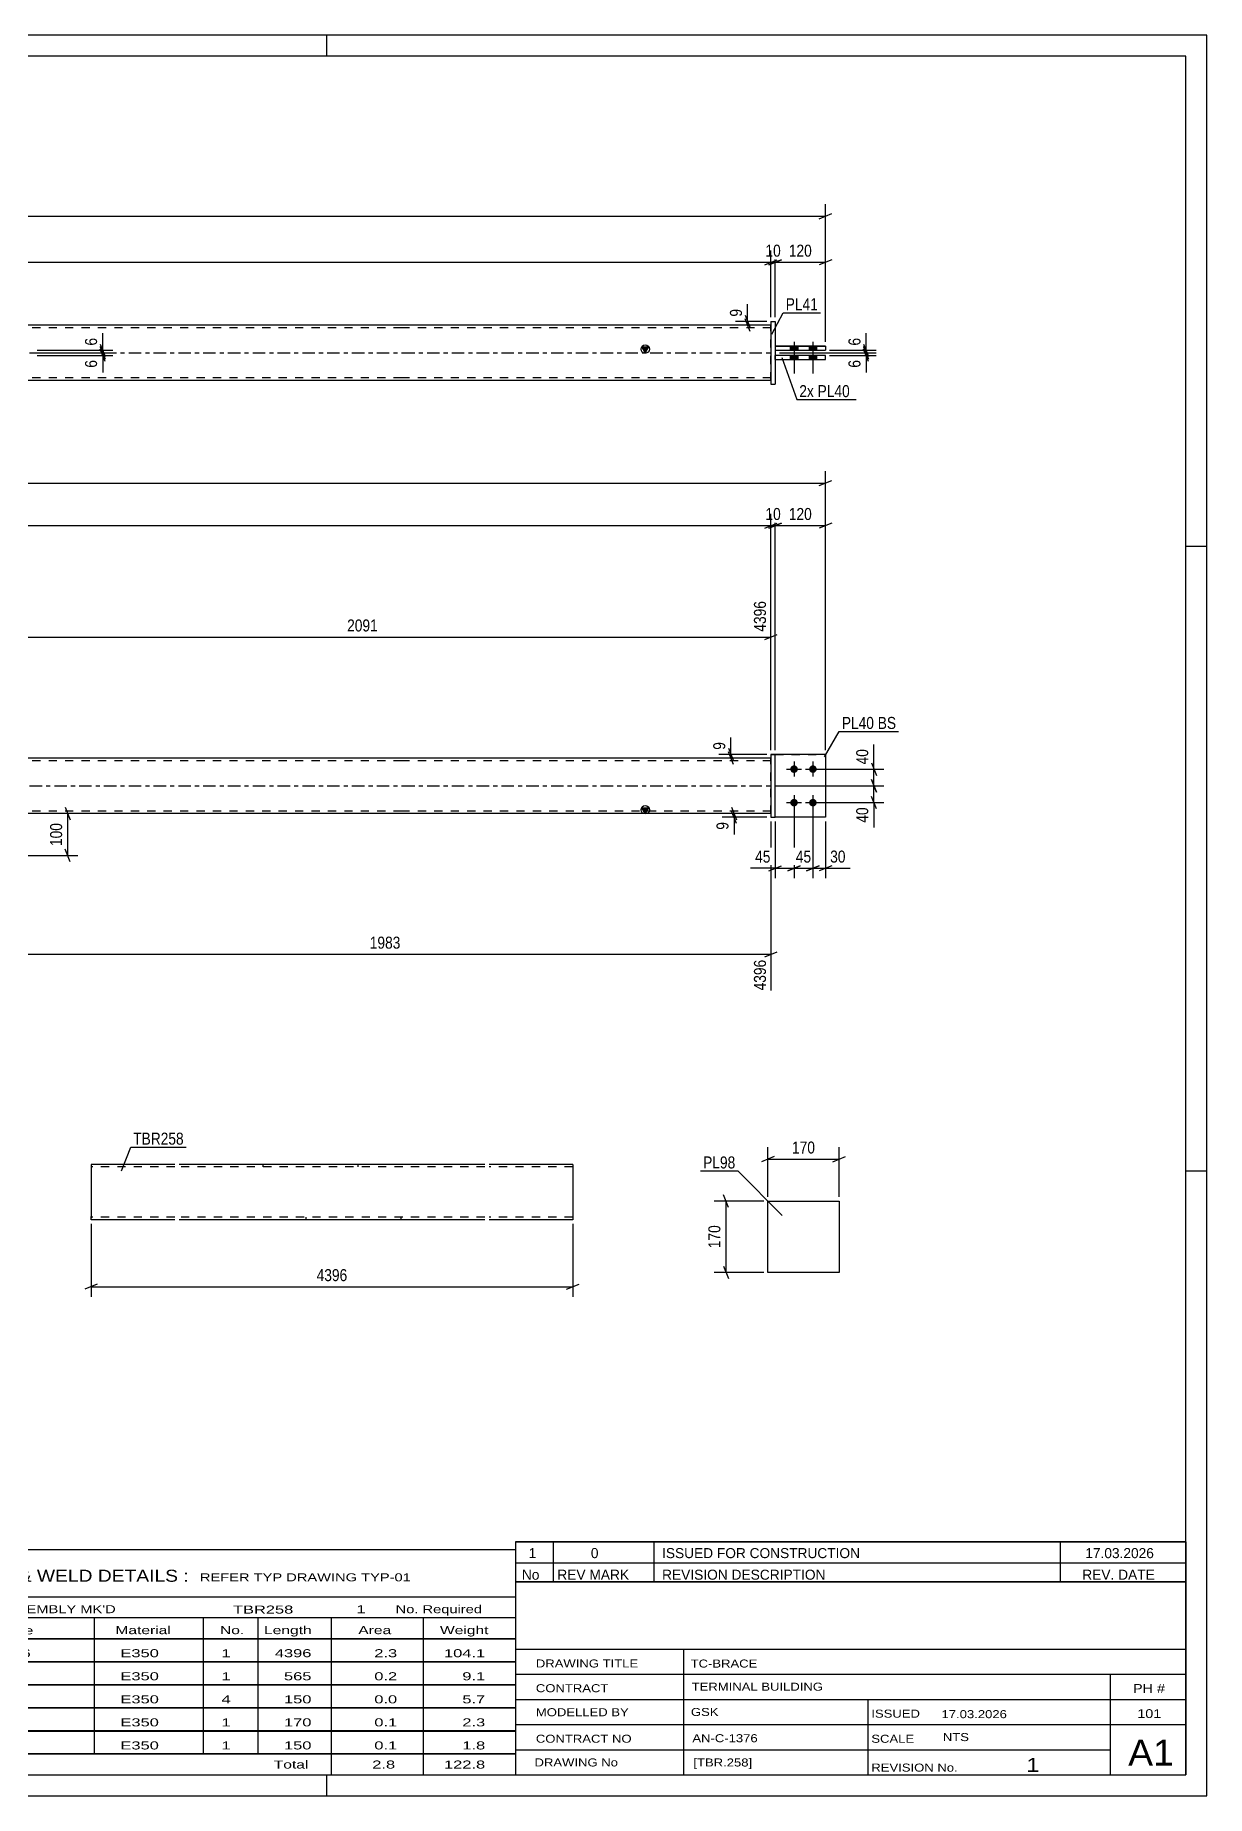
# Model space of a CAD drawing. Header units: millimetres. Extents: x 0 to 594, y 0 to 420.
# Drawn here: x 314.4 to 594, y 0 to 420 of the extents above; entities that cross this region are included whole.
import ezdxf

# ---------------------------------------------------------------- set-up
doc = ezdxf.new("R2010")
doc.units = ezdxf.units.MM
doc.linetypes.add('DXK_LINE_DOT2', pattern=[3.9198, 1.9599, -1.9599])
doc.linetypes.add('DXK_LINE_DOT3', pattern=[5.9187, 2.979, -0.9799, 0.9799, -0.9799])
doc.styles.add('Arial Narrow', font='ARIALN.TTF', dxfattribs={"height": 0.2})

# ---------------------------------------------------------------- blocks, each defined once
blk = doc.blocks.new('Unknown-580874955-1129')
at = {"color": 5, "linetype": 'Continuous'}
for p, q in [((594, 420), (0, 420)), ((384, 415), (384, 420)), ((594, 0), (594, 420)), ((589, 415), (5, 415)), ((589, 5), (589, 415)), ((594, 298), (589, 298)), ((594, 149), (589, 149)), ((5, 5), (589, 5)), ((384, 0), (384, 5)), ((0, 0), (594, 0))]:
    blk.add_line(p, q, dxfattribs=at)
blk = doc.blocks.new('Part-580874955-1922 - 1901')
at = {"color": 7, "linetype": 'DXK_LINE_DOT2'}
for p, q in [((490.99, 248.42), (502.99, 248.42)), ((502.99, 248.42), (490.99, 248.42)), ((490.99, 248.42), (490.99, 248.42)), ((490.99, 233.42), (490.99, 248.42)), ((502.99, 248.42), (502.99, 248.42)), ((502.99, 248.42), (502.99, 233.42)), ((502.99, 233.42), (490.99, 233.42)), ((502.99, 233.42), (490.99, 233.42))]:
    blk.add_line(p, q, dxfattribs=at)
blk = doc.blocks.new('Part-580874955-1923 - 1901')
at = {"color": 2, "linetype": 'Continuous'}
for p, q in [((490.99, 248.42), (489.99, 248.42)), ((489.99, 248.42), (489.99, 233.42)), ((489.99, 248.42), (490.99, 248.42)), ((490.99, 233.42), (490.99, 248.42)), ((489.99, 233.42), (490.99, 233.42))]:
    blk.add_line(p, q, dxfattribs=at)
at = {"color": 7, "linetype": 'DXK_LINE_DOT2'}
for p, q in [((489.99, 248.42), (489.99, 248.42)), ((489.99, 248.42), (489.99, 248.42)), ((490.99, 248.42), (490.99, 248.42)), ((490.99, 248.42), (490.99, 248.42)), ((489.99, 233.42), (490.99, 233.42))]:
    blk.add_line(p, q, dxfattribs=at)
blk = doc.blocks.new('Part-580874955-1912 - 1901')
at = {"linetype": 'Continuous'}
blk.add_hatch(color=2, dxfattribs=at).paths.add_polyline_path([(459.99, 234.32), (459.19, 235.72), (460.79, 235.72)])
at = {"color": 2, "linetype": 'Continuous'}
for p, q in [((176.82, 247.52), (88.82, 247.52)), ((401.89, 247.52), (176.92, 247.52)), ((489.99, 247.52), (401.99, 247.52)), ((459.99, 234.32), (459.19, 235.72)), ((459.19, 235.72), (460.79, 235.72)), ((460.79, 235.72), (459.99, 234.32)), ((176.82, 234.32), (88.82, 234.32)), ((401.89, 234.32), (176.92, 234.32)), ((489.99, 234.32), (401.99, 234.32))]:
    blk.add_line(p, q, dxfattribs=at)
at = {"color": 7, "linetype": 'DXK_LINE_DOT2'}
for p, q in [((88.82, 247.52), (88.82, 234.32)), ((176.82, 246.92), (88.82, 246.92)), ((401.89, 246.92), (176.92, 246.92)), ((272.91, 247.52), (272.91, 246.92)), ((295.58, 247.52), (295.58, 246.92)), ((489.99, 246.92), (401.99, 246.92)), ((489.99, 234.32), (489.99, 247.52)), ((176.82, 234.92), (88.82, 234.92)), ((401.89, 234.92), (176.92, 234.92)), ((283.24, 234.32), (283.24, 234.92)), ((305.9, 234.32), (305.9, 234.92)), ((489.99, 234.92), (401.99, 234.92))]:
    blk.add_line(p, q, dxfattribs=at)
at = {"color": 7, "linetype": 'DXK_LINE_DOT3'}
for p, q in [((88.82, 240.92), (176.82, 240.92)), ((176.92, 240.92), (401.89, 240.92)), ((401.99, 240.92), (489.99, 240.92))]:
    blk.add_line(p, q, dxfattribs=at)
at = {"color": 2, "linetype": 'Continuous'}
blk.add_circle((459.99, 235.22), 1, dxfattribs=at)
blk = doc.blocks.new('Part-580874955-1917 - 1901')
at = {"color": 2, "linetype": 'Continuous'}
for p, q in [((502.99, 248.42), (490.99, 248.42)), ((502.99, 248.42), (502.99, 248.42)), ((502.99, 248.42), (502.99, 233.42)), ((502.99, 233.42), (490.99, 233.42))]:
    blk.add_line(p, q, dxfattribs=at)
at = {"color": 7, "linetype": 'DXK_LINE_DOT2'}
for p, q in [((502.99, 248.42), (490.99, 248.42)), ((490.99, 248.42), (490.99, 248.42)), ((490.99, 233.42), (490.99, 248.42)), ((502.99, 248.42), (502.99, 248.42)), ((502.99, 233.42), (490.99, 233.42))]:
    blk.add_line(p, q, dxfattribs=at)
blk = doc.blocks.new('Bolt-580874955-1944 - 1901')
at = {"linetype": 'Continuous'}
for points in [[(495.49, 245.82), (495.68, 245.8), (495.86, 245.74), (496.02, 245.65), (496.16, 245.52), (496.27, 245.37), (496.35, 245.2), (496.39, 245.01), (496.39, 244.82), (496.35, 244.64), (496.27, 244.47), (496.16, 244.32), (496.02, 244.19), (495.86, 244.1), (495.68, 244.04), (495.49, 244.02), (495.31, 244.04), (495.13, 244.1), (494.96, 244.19), (494.82, 244.32), (494.71, 244.47), (494.64, 244.64), (494.6, 244.82), (494.6, 245.01), (494.64, 245.2), (494.71, 245.37), (494.82, 245.52), (494.96, 245.65), (495.13, 245.74), (495.31, 245.8)], [(499.99, 245.82), (500.18, 245.8), (500.36, 245.74), (500.52, 245.65), (500.66, 245.52), (500.77, 245.37), (500.85, 245.2), (500.89, 245.01), (500.89, 244.82), (500.85, 244.64), (500.77, 244.47), (500.66, 244.32), (500.52, 244.19), (500.36, 244.1), (500.18, 244.04), (499.99, 244.02), (499.81, 244.04), (499.63, 244.1), (499.46, 244.19), (499.32, 244.32), (499.21, 244.47), (499.14, 244.64), (499.1, 244.82), (499.1, 245.01), (499.14, 245.2), (499.21, 245.37), (499.32, 245.52), (499.46, 245.65), (499.63, 245.74), (499.81, 245.8)], [(495.49, 237.82), (495.68, 237.8), (495.86, 237.74), (496.02, 237.65), (496.16, 237.52), (496.27, 237.37), (496.35, 237.2), (496.39, 237.01), (496.39, 236.82), (496.35, 236.64), (496.27, 236.47), (496.16, 236.32), (496.02, 236.19), (495.86, 236.1), (495.68, 236.04), (495.49, 236.02), (495.31, 236.04), (495.13, 236.1), (494.96, 236.19), (494.82, 236.32), (494.71, 236.47), (494.64, 236.64), (494.6, 236.82), (494.6, 237.01), (494.64, 237.2), (494.71, 237.37), (494.82, 237.52), (494.96, 237.65), (495.13, 237.74), (495.31, 237.8)], [(499.99, 237.82), (500.18, 237.8), (500.36, 237.74), (500.52, 237.65), (500.66, 237.52), (500.77, 237.37), (500.85, 237.2), (500.89, 237.01), (500.89, 236.82), (500.85, 236.64), (500.77, 236.47), (500.66, 236.32), (500.52, 236.19), (500.36, 236.1), (500.18, 236.04), (499.99, 236.02), (499.81, 236.04), (499.63, 236.1), (499.46, 236.19), (499.32, 236.32), (499.21, 236.47), (499.14, 236.64), (499.1, 236.82), (499.1, 237.01), (499.14, 237.2), (499.21, 237.37), (499.32, 237.52), (499.46, 237.65), (499.63, 237.74), (499.81, 237.8)]]:
    blk.add_hatch(color=1, dxfattribs=at).paths.add_polyline_path(points)
at = {"color": 1, "linetype": 'Continuous'}
for p, q in [((493.69, 244.92), (497.29, 244.92)), ((495.49, 246.72), (495.49, 243.12)), ((498.19, 244.92), (501.79, 244.92)), ((499.99, 246.72), (499.99, 243.12)), ((493.69, 236.92), (497.29, 236.92)), ((495.49, 238.72), (495.49, 235.12)), ((498.19, 236.92), (501.79, 236.92)), ((499.99, 238.72), (499.99, 235.12))]:
    blk.add_line(p, q, dxfattribs=at)
blk = doc.blocks.new('Bolt-580874955-2330 - 2328')
at = {"linetype": 'Continuous'}
for points in [[(496.39, 345.83), (494.59, 345.83), (494.59, 344.83), (496.39, 344.83)], [(496.39, 345.83), (494.59, 345.83), (494.59, 344.83), (496.39, 344.83)], [(500.89, 345.83), (499.09, 345.83), (499.09, 344.83), (500.89, 344.83)], [(500.89, 345.83), (499.09, 345.83), (499.09, 344.83), (500.89, 344.83)], [(496.39, 343.63), (494.59, 343.63), (494.59, 342.63), (496.39, 342.63)], [(496.39, 343.63), (494.59, 343.63), (494.59, 342.63), (496.39, 342.63)], [(500.89, 343.63), (499.09, 343.63), (499.09, 342.63), (500.89, 342.63)], [(500.89, 343.63), (499.09, 343.63), (499.09, 342.63), (500.89, 342.63)]]:
    blk.add_hatch(color=1, dxfattribs=at).paths.add_polyline_path(points)
at = {"color": 1, "linetype": 'Continuous'}
for p, q in [((494.59, 345.83), (494.59, 344.83)), ((494.59, 345.83), (494.59, 344.83)), ((495.49, 346.83), (495.49, 339.33)), ((495.49, 346.83), (495.49, 339.33)), ((496.39, 345.83), (496.39, 344.83)), ((496.39, 345.83), (496.39, 344.83)), ((499.09, 345.83), (499.09, 344.83)), ((499.09, 345.83), (499.09, 344.83)), ((499.99, 346.83), (499.99, 339.33)), ((499.99, 346.83), (499.99, 339.33)), ((500.89, 345.83), (500.89, 344.83)), ((500.89, 345.83), (500.89, 344.83)), ((494.59, 343.63), (494.59, 342.63)), ((494.59, 343.63), (494.59, 342.63)), ((496.39, 343.63), (496.39, 342.63)), ((496.39, 343.63), (496.39, 342.63)), ((499.09, 343.63), (499.09, 342.63)), ((499.09, 343.63), (499.09, 342.63)), ((500.89, 343.63), (500.89, 342.63)), ((500.89, 343.63), (500.89, 342.63))]:
    blk.add_line(p, q, dxfattribs=at)
blk = doc.blocks.new('Part-580874955-2352 - 2328')
at = {"color": 2, "linetype": 'Continuous'}
for p, q in [((489.99, 351.73), (490.99, 351.73)), ((489.99, 351.73), (490.99, 351.73)), ((489.99, 351.73), (489.99, 336.73)), ((490.99, 351.73), (490.99, 336.73)), ((489.99, 336.73), (490.99, 336.73))]:
    blk.add_line(p, q, dxfattribs=at)
at = {"color": 7, "linetype": 'DXK_LINE_DOT2'}
for p, q in [((489.99, 351.73), (489.99, 351.73)), ((489.99, 351.73), (489.99, 351.73)), ((490.99, 351.73), (490.99, 351.73)), ((489.99, 336.73), (490.99, 336.73)), ((490.99, 336.73), (490.99, 336.73))]:
    blk.add_line(p, q, dxfattribs=at)
blk = doc.blocks.new('Part-580874955-2357 - 2328')
at = {"color": 2, "linetype": 'Continuous'}
for p, q in [((490.99, 345.83), (502.99, 345.83)), ((502.99, 345.83), (490.99, 345.83)), ((490.99, 345.83), (490.99, 344.83)), ((490.99, 344.83), (502.99, 344.83)), ((502.99, 345.83), (502.99, 344.83))]:
    blk.add_line(p, q, dxfattribs=at)
at = {"color": 7, "linetype": 'DXK_LINE_DOT2'}
for p, q in [((490.99, 345.83), (490.99, 345.83)), ((490.99, 345.83), (490.99, 345.83)), ((490.99, 344.83), (502.99, 344.83)), ((502.99, 345.83), (502.99, 345.83)), ((502.99, 345.83), (502.99, 345.83))]:
    blk.add_line(p, q, dxfattribs=at)
blk = doc.blocks.new('Part-580874955-2362 - 2328')
at = {"color": 2, "linetype": 'Continuous'}
for p, q in [((502.99, 343.63), (490.99, 343.63)), ((490.99, 342.63), (490.99, 343.63)), ((502.99, 343.63), (490.99, 343.63)), ((490.99, 342.63), (502.99, 342.63)), ((502.99, 342.63), (502.99, 343.63))]:
    blk.add_line(p, q, dxfattribs=at)
at = {"color": 7, "linetype": 'DXK_LINE_DOT2'}
for p, q in [((490.99, 343.63), (490.99, 343.63)), ((490.99, 343.63), (490.99, 343.63)), ((490.99, 342.63), (502.99, 342.63)), ((502.99, 343.63), (502.99, 343.63)), ((502.99, 343.63), (502.99, 343.63))]:
    blk.add_line(p, q, dxfattribs=at)
blk = doc.blocks.new('Part-580874955-2367 - 2328')
at = {"linetype": 'Continuous'}
blk.add_hatch(color=2, dxfattribs=at).paths.add_polyline_path([(459.99, 344.23), (459.19, 345.63), (460.79, 345.63)])
at = {"color": 2, "linetype": 'Continuous'}
for p, q in [((176.82, 350.83), (88.82, 350.83)), ((401.89, 350.83), (176.92, 350.83)), ((489.99, 350.83), (401.99, 350.83)), ((272.91, 344.93), (295.58, 344.93)), ((272.91, 344.83), (272.91, 344.93)), ((283.24, 344.93), (283.24, 344.83)), ((295.58, 344.93), (295.58, 343.53)), ((459.99, 344.23), (459.19, 345.63)), ((459.19, 345.63), (460.79, 345.63)), ((460.79, 345.63), (459.99, 344.23)), ((272.91, 343.63), (272.91, 343.53)), ((272.91, 343.53), (272.91, 343.53)), ((295.58, 343.53), (272.91, 343.53)), ((283.24, 343.53), (283.24, 343.63)), ((176.82, 337.63), (88.82, 337.63)), ((401.89, 337.63), (176.92, 337.63)), ((489.99, 337.63), (401.99, 337.63))]:
    blk.add_line(p, q, dxfattribs=at)
at = {"color": 7, "linetype": 'DXK_LINE_DOT2'}
for p, q in [((88.82, 350.83), (88.82, 337.63)), ((176.82, 350.23), (88.82, 350.23)), ((401.89, 350.23), (176.92, 350.23)), ((489.99, 350.23), (401.99, 350.23)), ((489.99, 337.63), (489.99, 350.83)), ((272.91, 344.93), (295.58, 344.93)), ((272.91, 343.53), (272.91, 344.83)), ((283.24, 344.93), (283.24, 344.93)), ((283.24, 344.93), (283.24, 344.93)), ((283.24, 344.93), (305.9, 344.93)), ((283.24, 344.93), (305.9, 344.93)), ((283.24, 344.83), (283.24, 343.53)), ((305.9, 344.93), (305.9, 343.53)), ((272.91, 343.53), (295.58, 343.53)), ((305.9, 343.53), (283.24, 343.53)), ((283.24, 343.53), (283.24, 343.53)), ((283.24, 343.53), (305.9, 343.53)), ((176.82, 338.23), (88.82, 338.23)), ((401.89, 338.23), (176.92, 338.23)), ((489.99, 338.23), (401.99, 338.23))]:
    blk.add_line(p, q, dxfattribs=at)
at = {"color": 7, "linetype": 'DXK_LINE_DOT3'}
for p, q in [((88.82, 344.23), (176.82, 344.23)), ((176.92, 344.23), (401.89, 344.23)), ((401.99, 344.23), (489.99, 344.23))]:
    blk.add_line(p, q, dxfattribs=at)
at = {"color": 2, "linetype": 'Continuous'}
blk.add_circle((459.99, 345.13), 1, dxfattribs=at)
blk = doc.blocks.new('Part-580874955-4583 - 4582')
at = {"color": 2, "linetype": 'Continuous'}
for p, q in [((489.26, 141.87), (506.26, 141.87)), ((489.26, 124.87), (489.26, 141.87)), ((506.26, 141.87), (506.26, 124.87)), ((506.26, 124.87), (489.26, 124.87))]:
    blk.add_line(p, q, dxfattribs=at)
blk = doc.blocks.new('Part-580874955-1478 - 1462')
at = {"color": 2, "linetype": 'Continuous'}
for p, q in [((347.72, 150.63), (327.72, 150.63)), ((327.72, 150.63), (327.72, 149.43)), ((327.72, 149.43), (327.72, 138.17)), ((421.71, 150.63), (348.72, 150.63)), ((442.71, 150.63), (422.71, 150.63)), ((442.71, 150.63), (442.71, 150.54)), ((442.71, 150.54), (442.71, 149.43)), ((442.71, 149.43), (442.71, 137.43)), ((327.72, 137.52), (327.72, 138.17)), ((327.72, 137.43), (327.72, 137.52)), ((347.72, 137.43), (327.72, 137.43)), ((421.71, 137.43), (348.72, 137.43)), ((442.71, 137.43), (422.71, 137.43))]:
    blk.add_line(p, q, dxfattribs=at)
at = {"color": 7, "linetype": 'DXK_LINE_DOT2'}
for p, q in [((347.72, 150.03), (327.72, 150.03)), ((421.71, 150.03), (348.72, 150.03)), ((368.72, 150.63), (368.72, 150.03)), ((391.39, 150.63), (391.39, 150.03)), ((442.71, 150.03), (422.71, 150.03)), ((442.71, 150.28), (442.71, 149.43)), ((327.72, 138.17), (327.72, 137.78)), ((327.72, 138.03), (327.72, 138.07)), ((347.72, 138.03), (327.72, 138.03)), ((421.71, 138.03), (348.72, 138.03)), ((379.04, 137.43), (379.04, 138.03)), ((401.71, 137.43), (401.71, 138.03)), ((442.71, 138.03), (422.71, 138.03)), ((442.71, 138.07), (442.71, 138.17)), ((442.71, 138.03), (442.71, 138.07)), ((442.71, 138.03), (442.71, 138.07))]:
    blk.add_line(p, q, dxfattribs=at)
blk = doc.blocks.new('StraightDimension-580874955-1958 - 1901')
at = {"color": 7, "linetype": 'Continuous'}
for p, q in [((489.49, 302.4), (492.49, 303.6)), ((490.99, 249.42), (490.99, 305.85)), ((490.99, 303), (502.99, 303)), ((504.49, 303.6), (501.49, 302.4)), ((502.99, 249.42), (502.99, 305.85))]:
    blk.add_line(p, q, dxfattribs=at)
at = {"color": 0}
blk.add_wipeout([(500.34, 303.75), (500.34, 307.95), (493.65, 307.95), (493.65, 303.75)], dxfattribs=at)
at = {"color": 3, "style": 'Arial Narrow'}
blk.add_text('120', height=2.863, dxfattribs=at).set_placement((494.25, 304.35))
blk = doc.blocks.new('StraightDimension-580874955-1968 - 1901')
at = {"color": 7, "linetype": 'Continuous'}
for p, q in [((488.49, 302.4), (491.49, 303.6)), ((492.49, 303.6), (489.49, 302.4)), ((489.99, 249.42), (489.99, 305.85)), ((489.99, 303), (490.99, 303)), ((490.99, 249.42), (490.99, 305.85))]:
    blk.add_line(p, q, dxfattribs=at)
at = {"color": 0}
blk.add_wipeout([(492.92, 303.75), (492.92, 307.95), (488.07, 307.95), (488.07, 303.75)], dxfattribs=at)
at = {"color": 3, "style": 'Arial Narrow'}
blk.add_text('10', height=2.863, dxfattribs=at).set_placement((488.67, 304.35))
blk = doc.blocks.new('StraightDimension-580874955-1973 - 1901')
at = {"color": 7, "linetype": 'Continuous'}
for p, q in [((89.32, 303.6), (86.32, 302.4)), ((87.82, 250.42), (87.82, 305.85)), ((87.82, 303), (489.99, 303)), ((488.49, 302.4), (491.49, 303.6)), ((489.99, 249.42), (489.99, 305.85))]:
    blk.add_line(p, q, dxfattribs=at)
at = {"color": 0}
blk.add_wipeout([(293.17, 303.75), (293.17, 307.95), (284.65, 307.95), (284.65, 303.75)], dxfattribs=at)
at = {"color": 3, "style": 'Arial Narrow'}
blk.add_text('4406', height=2.863, dxfattribs=at).set_placement((285.25, 304.35))
blk = doc.blocks.new('StraightDimension-580874955-1989 - 1901')
at = {"color": 7, "linetype": 'Continuous'}
for p, q in [((488.99, 248.42), (477.58, 248.42)), ((479.83, 249.92), (481.03, 246.92)), ((481.03, 246.02), (479.83, 249.02)), ((480.43, 247.52), (480.43, 248.42)), ((488.99, 247.52), (477.58, 247.52))]:
    blk.add_line(p, q, dxfattribs=at)
at = {"color": 0}
blk.add_wipeout([(479.68, 251.97), (475.48, 251.97), (475.48, 248.94), (479.68, 248.94)], dxfattribs=at)
at = {"color": 7, "linetype": 'Continuous'}
blk.add_line((480.43, 248.42), (480.43, 252.5), dxfattribs=at)
blk.add_line((480.43, 248.42), (480.43, 252.5), dxfattribs=at)
at = {"color": 3, "style": 'Arial Narrow'}
blk.add_text('9', height=2.86, rotation=90.0002, dxfattribs=at).set_placement((479.08, 249.54))
blk = doc.blocks.new('StraightDimension-580874955-2001 - 1901')
at = {"color": 7, "linetype": 'Continuous'}
for p, q in [((490.99, 240.92), (516.95, 240.92)), ((513.95, 242.42), (515.15, 239.42)), ((514.55, 236.92), (514.55, 240.92)), ((500.99, 236.92), (516.95, 236.92)), ((515.15, 235.42), (513.95, 238.42))]:
    blk.add_line(p, q, dxfattribs=at)
at = {"color": 0}
blk.add_wipeout([(513.8, 236.39), (509.6, 236.39), (509.6, 231.54), (513.8, 231.54)], dxfattribs=at)
at = {"color": 7, "linetype": 'Continuous'}
blk.add_line((514.55, 236.92), (514.55, 231.01), dxfattribs=at)
blk.add_line((514.55, 236.92), (514.55, 231.01), dxfattribs=at)
at = {"color": 3, "style": 'Arial Narrow'}
blk.add_text('40', height=2.863, rotation=90.0002, dxfattribs=at).set_placement((513.2, 232.14))
blk = doc.blocks.new('StraightDimension-580874955-2016 - 1901')
at = {"color": 7, "linetype": 'Continuous'}
for p, q in [((500.99, 244.92), (516.95, 244.92)), ((513.95, 246.42), (515.15, 243.42)), ((514.55, 240.92), (514.55, 244.92)), ((490.99, 240.92), (516.95, 240.92)), ((515.15, 239.42), (513.95, 242.42))]:
    blk.add_line(p, q, dxfattribs=at)
at = {"color": 0}
blk.add_wipeout([(513.8, 250.3), (509.6, 250.3), (509.6, 245.44), (513.8, 245.44)], dxfattribs=at)
at = {"color": 7, "linetype": 'Continuous'}
blk.add_line((514.55, 244.92), (514.55, 250.82), dxfattribs=at)
blk.add_line((514.55, 244.92), (514.55, 250.82), dxfattribs=at)
at = {"color": 3, "style": 'Arial Narrow'}
blk.add_text('40', height=2.863, rotation=90.0002, dxfattribs=at).set_placement((513.2, 246.04))
blk = doc.blocks.new('StraightDimension-580874955-2030 - 1901')
at = {"color": 7, "linetype": 'Continuous'}
for p, q in [((321.56, 235.82), (322.76, 232.82)), ((385.55, 234.32), (319.31, 234.32)), ((322.16, 224.3), (322.16, 234.32)), ((309.19, 224.3), (324.56, 224.3)), ((322.76, 222.8), (321.56, 225.8))]:
    blk.add_line(p, q, dxfattribs=at)
at = {"color": 0}
blk.add_wipeout([(321.41, 232.65), (317.21, 232.65), (317.21, 225.97), (321.41, 225.97)], dxfattribs=at)
at = {"color": 3, "style": 'Arial Narrow'}
blk.add_text('100', height=2.863, rotation=90.0002, dxfattribs=at).set_placement((320.81, 226.57))
blk = doc.blocks.new('StraightDimension-580874955-2183 - 1901')
at = {"color": 7, "linetype": 'Continuous'}
for p, q in [((305.8, 233.32), (305.8, 192.13)), ((489.99, 232.42), (489.99, 192.13)), ((307.3, 201.34), (304.3, 200.14)), ((305.8, 200.74), (489.99, 200.74)), ((488.49, 200.14), (491.49, 201.34))]:
    blk.add_line(p, q, dxfattribs=at)
at = {"color": 0}
blk.add_wipeout([(402.15, 201.49), (402.15, 205.69), (393.64, 205.69), (393.64, 201.49)], dxfattribs=at)
at = {"color": 0, "linetype": 'Continuous'}
blk.add_wipeout([(489.39, 200.04), (485.19, 200.04), (485.19, 191.53), (489.39, 191.53)], dxfattribs=at)
at = {"color": 3, "style": 'Arial Narrow'}
blk.add_text('1983', height=2.863, dxfattribs=at).set_placement((394.24, 202.09))
at = {"color": 3, "linetype": 'Continuous', "style": 'Arial Narrow'}
blk.add_text('4396', height=2.863, rotation=90.0002, dxfattribs=at).set_placement((488.79, 192.13))
blk = doc.blocks.new('StraightDimension-580874955-2055 - 1901')
at = {"color": 7, "linetype": 'Continuous'}
for p, q in [((495.49, 235.92), (495.49, 218.87)), ((490.99, 232.42), (490.99, 218.87)), ((489.49, 220.67), (492.49, 221.87)), ((490.99, 221.27), (495.49, 221.27)), ((496.99, 221.87), (493.99, 220.67))]:
    blk.add_line(p, q, dxfattribs=at)
at = {"color": 0}
blk.add_wipeout([(490.47, 222.02), (490.47, 226.22), (485.61, 226.22), (485.61, 222.02)], dxfattribs=at)
at = {"color": 7, "linetype": 'Continuous'}
blk.add_line((490.99, 221.27), (485.09, 221.27), dxfattribs=at)
blk.add_line((490.99, 221.27), (485.09, 221.27), dxfattribs=at)
at = {"color": 3, "style": 'Arial Narrow'}
blk.add_text('45', height=2.863, dxfattribs=at).set_placement((486.21, 222.62))
blk = doc.blocks.new('StraightDimension-580874955-2065 - 1901')
at = {"color": 7, "linetype": 'Continuous'}
for p, q in [((495.49, 235.92), (495.49, 218.87)), ((499.99, 235.92), (499.99, 218.87)), ((493.99, 220.67), (496.99, 221.87)), ((495.49, 221.27), (499.99, 221.27)), ((501.49, 221.87), (498.49, 220.67))]:
    blk.add_line(p, q, dxfattribs=at)
at = {"color": 0}
blk.add_wipeout([(500.17, 222.02), (500.17, 226.22), (495.32, 226.22), (495.32, 222.02)], dxfattribs=at)
at = {"color": 3, "style": 'Arial Narrow'}
blk.add_text('45', height=2.863, dxfattribs=at).set_placement((495.92, 222.62))
blk = doc.blocks.new('StraightDimension-580874955-2075 - 1901')
at = {"color": 7, "linetype": 'Continuous'}
for p, q in [((499.99, 235.92), (499.99, 218.87)), ((502.99, 232.42), (502.99, 218.87)), ((498.49, 220.67), (501.49, 221.87)), ((499.99, 221.27), (502.99, 221.27)), ((504.49, 221.87), (501.49, 220.67))]:
    blk.add_line(p, q, dxfattribs=at)
at = {"color": 0}
blk.add_wipeout([(508.38, 222.02), (508.38, 226.22), (503.52, 226.22), (503.52, 222.02)], dxfattribs=at)
at = {"color": 7, "linetype": 'Continuous'}
blk.add_line((502.99, 221.27), (508.9, 221.27), dxfattribs=at)
blk.add_line((502.99, 221.27), (508.9, 221.27), dxfattribs=at)
at = {"color": 3, "style": 'Arial Narrow'}
blk.add_text('30', height=2.863, dxfattribs=at).set_placement((504.12, 222.62))
blk = doc.blocks.new('StraightDimension-580874955-2089 - 1901')
at = {"color": 7, "linetype": 'Continuous'}
for p, q in [((480.59, 235.82), (481.79, 232.82)), ((488.99, 234.32), (478.34, 234.32)), ((488.99, 233.42), (478.34, 233.42)), ((481.79, 231.92), (480.59, 234.92)), ((481.19, 233.42), (481.19, 234.32))]:
    blk.add_line(p, q, dxfattribs=at)
at = {"color": 0}
blk.add_wipeout([(480.44, 232.89), (476.24, 232.89), (476.24, 229.86), (480.44, 229.86)], dxfattribs=at)
at = {"color": 7, "linetype": 'Continuous'}
blk.add_line((481.19, 233.42), (481.19, 229.34), dxfattribs=at)
blk.add_line((481.19, 233.42), (481.19, 229.34), dxfattribs=at)
at = {"color": 3, "style": 'Arial Narrow'}
blk.add_text('9', height=2.86, rotation=90.0002, dxfattribs=at).set_placement((479.84, 230.46))
blk = doc.blocks.new('StraightDimension-580874955-2221 - 1901')
at = {"color": 7, "linetype": 'Continuous'}
for p, q in [((294.99, 248.52), (294.99, 285.02)), ((489.99, 249.42), (489.99, 285.02)), ((296.49, 277.01), (293.49, 275.81)), ((294.99, 276.41), (489.99, 276.41)), ((488.49, 275.81), (491.49, 277.01))]:
    blk.add_line(p, q, dxfattribs=at)
at = {"color": 0, "linetype": 'Continuous'}
blk.add_wipeout([(489.39, 285.62), (485.19, 285.62), (485.19, 277.11), (489.39, 277.11)], dxfattribs=at)
at = {"color": 0}
blk.add_wipeout([(396.75, 277.16), (396.75, 281.36), (388.24, 281.36), (388.24, 277.16)], dxfattribs=at)
at = {"color": 3, "linetype": 'Continuous', "style": 'Arial Narrow'}
blk.add_text('4396', height=2.863, rotation=90.0002, dxfattribs=at).set_placement((488.79, 277.71))
at = {"color": 3, "style": 'Arial Narrow'}
blk.add_text('2091', height=2.863, dxfattribs=at).set_placement((388.84, 277.76))
blk = doc.blocks.new('StraightDimension-580874955-2284 - 1901')
at = {"color": 7, "linetype": 'Continuous'}
for p, q in [((75.82, 249.42), (75.82, 316.02)), ((502.99, 249.42), (502.99, 316.02)), ((77.32, 313.77), (74.32, 312.57)), ((75.82, 313.17), (502.99, 313.17)), ((501.49, 312.57), (504.49, 313.77))]:
    blk.add_line(p, q, dxfattribs=at)
at = {"color": 0}
blk.add_wipeout([(293.67, 313.92), (293.67, 318.12), (285.15, 318.12), (285.15, 313.92)], dxfattribs=at)
at = {"color": 3, "style": 'Arial Narrow'}
blk.add_text('4656', height=2.863, dxfattribs=at).set_placement((285.75, 314.52))
blk = doc.blocks.new('StraightDimension-580874955-2423 - 2328')
at = {"color": 7, "linetype": 'Continuous'}
for p, q in [((512.09, 345.73), (513.29, 342.73)), ((513.29, 342.13), (512.09, 345.13)), ((491.99, 344.23), (515.09, 344.23)), ((503.99, 343.63), (515.09, 343.63)), ((512.69, 343.63), (512.69, 344.23))]:
    blk.add_line(p, q, dxfattribs=at)
at = {"color": 0}
blk.add_wipeout([(511.94, 343.11), (507.74, 343.11), (507.74, 340.08), (511.94, 340.08)], dxfattribs=at)
at = {"color": 7, "linetype": 'Continuous'}
blk.add_line((512.69, 343.63), (512.69, 339.55), dxfattribs=at)
blk.add_line((512.69, 343.63), (512.69, 339.55), dxfattribs=at)
at = {"color": 3, "style": 'Arial Narrow'}
blk.add_text('6', height=2.86, rotation=90.0002, dxfattribs=at).set_placement((511.34, 340.68))
blk = doc.blocks.new('StraightDimension-580874955-2432 - 2328')
at = {"color": 7, "linetype": 'Continuous'}
for p, q in [((503.99, 344.83), (515.09, 344.83)), ((512.09, 346.33), (513.29, 343.33)), ((513.29, 342.73), (512.09, 345.73)), ((512.69, 344.23), (512.69, 344.83)), ((491.99, 344.23), (515.09, 344.23))]:
    blk.add_line(p, q, dxfattribs=at)
at = {"color": 0}
blk.add_wipeout([(511.94, 348.38), (507.74, 348.38), (507.74, 345.36), (511.94, 345.36)], dxfattribs=at)
at = {"color": 7, "linetype": 'Continuous'}
blk.add_line((512.69, 344.83), (512.69, 348.91), dxfattribs=at)
blk.add_line((512.69, 344.83), (512.69, 348.91), dxfattribs=at)
at = {"color": 3, "style": 'Arial Narrow'}
blk.add_text('6', height=2.86, rotation=90.0002, dxfattribs=at).set_placement((511.34, 345.96))
blk = doc.blocks.new('StraightDimension-580874955-2442 - 2328')
at = {"color": 7, "linetype": 'Continuous'}
for p, q in [((483.81, 353.23), (485.01, 350.23)), ((488.99, 351.73), (481.56, 351.73)), ((488.99, 350.83), (481.56, 350.83)), ((485.01, 349.33), (483.81, 352.33)), ((484.41, 350.83), (484.41, 351.73))]:
    blk.add_line(p, q, dxfattribs=at)
at = {"color": 0}
blk.add_wipeout([(483.66, 355.28), (479.46, 355.28), (479.46, 352.26), (483.66, 352.26)], dxfattribs=at)
at = {"color": 7, "linetype": 'Continuous'}
blk.add_line((484.41, 351.73), (484.41, 355.81), dxfattribs=at)
blk.add_line((484.41, 351.73), (484.41, 355.81), dxfattribs=at)
at = {"color": 3, "style": 'Arial Narrow'}
blk.add_text('9', height=2.86, rotation=90.0002, dxfattribs=at).set_placement((483.06, 352.86))
blk = doc.blocks.new('StraightDimension-580874955-2453 - 2328')
at = {"color": 7, "linetype": 'Continuous'}
for p, q in [((489.49, 365.22), (492.49, 366.42)), ((490.99, 352.73), (490.99, 368.67)), ((490.99, 365.82), (502.99, 365.82)), ((504.49, 366.42), (501.49, 365.22)), ((502.99, 346.83), (502.99, 368.67))]:
    blk.add_line(p, q, dxfattribs=at)
at = {"color": 0}
blk.add_wipeout([(500.34, 366.57), (500.34, 370.77), (493.65, 370.77), (493.65, 366.57)], dxfattribs=at)
at = {"color": 3, "style": 'Arial Narrow'}
blk.add_text('120', height=2.863, dxfattribs=at).set_placement((494.25, 367.17))
blk = doc.blocks.new('StraightDimension-580874955-2463 - 2328')
at = {"color": 7, "linetype": 'Continuous'}
for p, q in [((488.49, 365.22), (491.49, 366.42)), ((492.49, 366.42), (489.49, 365.22)), ((489.99, 352.73), (489.99, 368.67)), ((489.99, 365.82), (490.99, 365.82)), ((490.99, 352.73), (490.99, 368.67))]:
    blk.add_line(p, q, dxfattribs=at)
at = {"color": 0}
blk.add_wipeout([(492.92, 366.57), (492.92, 370.77), (488.07, 370.77), (488.07, 366.57)], dxfattribs=at)
at = {"color": 3, "style": 'Arial Narrow'}
blk.add_text('10', height=2.863, dxfattribs=at).set_placement((488.67, 367.17))
blk = doc.blocks.new('StraightDimension-580874955-2473 - 2328')
at = {"color": 7, "linetype": 'Continuous'}
for p, q in [((90.32, 366.42), (87.32, 365.22)), ((88.82, 353.73), (88.82, 368.67)), ((88.82, 365.82), (489.99, 365.82)), ((488.49, 365.22), (491.49, 366.42)), ((489.99, 352.73), (489.99, 368.67))]:
    blk.add_line(p, q, dxfattribs=at)
at = {"color": 0}
blk.add_wipeout([(293.67, 366.57), (293.67, 370.77), (285.15, 370.77), (285.15, 366.57)], dxfattribs=at)
at = {"color": 3, "style": 'Arial Narrow'}
blk.add_text('4396', height=2.863, dxfattribs=at).set_placement((285.75, 367.17))
blk = doc.blocks.new('StraightDimension-580874955-2504 - 2328')
at = {"color": 7, "linetype": 'Continuous'}
for p, q in [((75.82, 346.83), (75.82, 379.68)), ((502.99, 346.83), (502.99, 379.68)), ((77.32, 377.43), (74.32, 376.23)), ((75.82, 376.83), (502.99, 376.83)), ((501.49, 376.23), (504.49, 377.43))]:
    blk.add_line(p, q, dxfattribs=at)
at = {"color": 0}
blk.add_wipeout([(293.67, 377.58), (293.67, 381.78), (285.15, 381.78), (285.15, 377.58)], dxfattribs=at)
at = {"color": 3, "style": 'Arial Narrow'}
blk.add_text('4656', height=2.863, dxfattribs=at).set_placement((285.75, 378.18))
blk = doc.blocks.new('StraightDimension-580874955-2515 - 2328')
at = {"color": 7, "linetype": 'Continuous'}
for p, q in [((329.9, 345.73), (331.1, 342.73)), ((331.1, 342.13), (329.9, 345.13)), ((314.89, 344.23), (332.9, 344.23)), ((314.89, 343.63), (332.9, 343.63)), ((330.5, 343.63), (330.5, 344.23))]:
    blk.add_line(p, q, dxfattribs=at)
at = {"color": 0}
blk.add_wipeout([(329.75, 343.11), (325.55, 343.11), (325.55, 340.08), (329.75, 340.08)], dxfattribs=at)
at = {"color": 7, "linetype": 'Continuous'}
blk.add_line((330.5, 343.63), (330.5, 339.55), dxfattribs=at)
blk.add_line((330.5, 343.63), (330.5, 339.55), dxfattribs=at)
at = {"color": 3, "style": 'Arial Narrow'}
blk.add_text('6', height=2.86, rotation=90.0002, dxfattribs=at).set_placement((329.15, 340.68))
blk = doc.blocks.new('StraightDimension-580874955-2519 - 2328')
at = {"color": 7, "linetype": 'Continuous'}
for p, q in [((314.89, 344.83), (332.9, 344.83)), ((329.9, 346.33), (331.1, 343.33)), ((331.1, 342.73), (329.9, 345.73)), ((330.5, 344.23), (330.5, 344.83)), ((314.89, 344.23), (332.9, 344.23))]:
    blk.add_line(p, q, dxfattribs=at)
at = {"color": 0}
blk.add_wipeout([(329.75, 348.39), (325.55, 348.39), (325.55, 345.36), (329.75, 345.36)], dxfattribs=at)
at = {"color": 7, "linetype": 'Continuous'}
blk.add_line((330.5, 344.83), (330.5, 348.91), dxfattribs=at)
blk.add_line((330.5, 344.83), (330.5, 348.91), dxfattribs=at)
at = {"color": 3, "style": 'Arial Narrow'}
blk.add_text('6', height=2.86, rotation=90.0002, dxfattribs=at).set_placement((329.15, 345.96))
blk = doc.blocks.new('StraightDimension-580874955-4588 - 4582')
at = {"color": 7, "linetype": 'Continuous'}
for p, q in [((490.76, 152.47), (487.76, 151.27)), ((489.26, 142.87), (489.26, 154.72)), ((489.26, 151.87), (506.26, 151.87)), ((504.76, 151.27), (507.76, 152.47)), ((506.26, 142.87), (506.26, 154.72))]:
    blk.add_line(p, q, dxfattribs=at)
at = {"color": 0}
blk.add_wipeout([(501.1, 152.62), (501.1, 156.82), (494.41, 156.82), (494.41, 152.62)], dxfattribs=at)
at = {"color": 3, "style": 'Arial Narrow'}
blk.add_text('170', height=2.863, dxfattribs=at).set_placement((495.01, 153.22))
blk = doc.blocks.new('StraightDimension-580874955-4592 - 4582')
at = {"color": 7, "linetype": 'Continuous'}
for p, q in [((479.86, 140.37), (478.66, 143.37)), ((488.26, 141.87), (476.41, 141.87)), ((479.26, 124.87), (479.26, 141.87)), ((478.66, 126.37), (479.86, 123.37)), ((488.26, 124.87), (476.41, 124.87))]:
    blk.add_line(p, q, dxfattribs=at)
at = {"color": 0}
blk.add_wipeout([(478.51, 136.71), (474.31, 136.71), (474.31, 130.03), (478.51, 130.03)], dxfattribs=at)
at = {"color": 3, "style": 'Arial Narrow'}
blk.add_text('170', height=2.863, rotation=90.0002, dxfattribs=at).set_placement((477.91, 130.63))
blk = doc.blocks.new('StraightDimension-580874955-1485 - 1462')
at = {"color": 7, "linetype": 'Continuous'}
for p, q in [((327.72, 136.43), (327.72, 119.03)), ((442.71, 136.43), (442.71, 119.03)), ((329.22, 122.03), (326.22, 120.83)), ((441.21, 120.83), (444.21, 122.03)), ((327.72, 121.43), (442.71, 121.43))]:
    blk.add_line(p, q, dxfattribs=at)
at = {"color": 0}
blk.add_wipeout([(389.47, 122.18), (389.47, 126.38), (380.96, 126.38), (380.96, 122.18)], dxfattribs=at)
at = {"color": 3, "style": 'Arial Narrow'}
blk.add_text('4396', height=2.863, dxfattribs=at).set_placement((381.56, 122.78))
blk = doc.blocks.new('Unknown-580874955-4671')
at = {"color": 7, "linetype": 'Continuous'}
for p, q in [((429, 51.05), (429, 5)), ((429, 51.05), (589, 51.05)), ((589, 51), (589, 5)), ((429, 35), (589, 35)), ((469.14, 35), (469.14, 5)), ((429, 29), (589, 29)), ((571, 5.05), (571, 29.05)), ((429, 23), (589, 23)), ((513.14, 23), (513.14, 5)), ((429, 17), (589, 17)), ((429, 11), (571, 11)), ((429, 5), (589, 5))]:
    blk.add_line(p, q, dxfattribs=at)
at = {"color": 7, "style": 'Arial Narrow'}
for s, height, width, p in [('DRAWING TITLE', 1.9089, 1.425378, (433.88, 30.61)), ('TC-BRACE', 1.909, 1.425378, (470.81, 30.59)), ('CONTRACT', 1.909, 1.425378, (433.88, 24.71)), ('TERMINAL BUILDING', 1.9089, 1.425378, (471.06, 25.07)), ('MODELLED BY', 1.9089, 1.425378, (433.88, 18.98)), ('GSK', 1.909, 1.425378, (470.88, 19.04)), ('ISSUED', 1.909, 1.425378, (513.94, 18.64)), ('17.03.2026', 1.909, 1.425378, (530.69, 18.52)), ('CONTRACT NO', 1.9089, 1.425378, (433.88, 12.66)), ('AN-C-1376', 1.909, 1.425378, (471.23, 12.78)), ('SCALE', 1.909, 1.425378, (513.94, 12.65)), ('A1', 6.204, 1.25, (575.24, 7.2)), ('DRAWING No', 1.909, 1.425378, (433.56, 7)), ('[TBR.258]', 1.909, 1.425378, (471.46, 6.99)), ('1', 3.34, 1.5, (550.91, 5.68)), ('REVISION No.', 1.9089, 1.425378, (513.94, 5.77))]:
    blk.add_text(s, height=height, dxfattribs=dict(at, width=width)).set_placement(p)
at = {"color": 7, "linetype": 'Continuous', "style": 'Arial Narrow'}
for s, height, width, p in [('PH #', 2.1, 1.42538, (576.4, 24.55)), ('101', 2.1, 1.42538, (577.41, 18.55)), ('NTS', 1.909, 1.425378, (531, 13.05))]:
    blk.add_text(s, height=height, dxfattribs=dict(at, width=width)).set_placement(p)
blk = doc.blocks.new('Unknown-580874955-4672')
at = {"color": 7, "linetype": 'Continuous'}
for p, q in [((429, 60.55), (589, 60.55)), ((589, 60.55), (429, 60.55)), ((429, 60.55), (429, 55.55)), ((438, 60.55), (438, 55.55)), ((462, 60.55), (462, 55.55)), ((559, 60.55), (559, 55.55)), ((589, 60.55), (589, 55.55)), ((429, 55.55), (589, 55.55)), ((429, 55.55), (429, 51.05)), ((429, 55.55), (589, 55.55)), ((438, 55.55), (438, 51.05)), ((462, 55.55), (462, 51.05)), ((559, 55.55), (559, 51.05)), ((589, 55.55), (589, 51.05)), ((589, 51.05), (429, 51.05))]:
    blk.add_line(p, q, dxfattribs=at)
at = {"color": 7, "linetype": 'Continuous', "style": 'Arial Narrow'}
for s, height, width, p in [('1', 2.39, 1.196471, (432.16, 56.7)), ('0', 2.39, 1.196471, (447, 56.7)), ('ISSUED FOR CONSTRUCTION', 2.3861, 1.196471, (464, 56.7)), ('17.03.2026', 2.386, 1.196471, (565, 56.7)), ('No', 2.386, 1.2, (430.54, 51.55)), ('REV MARK', 2.386, 1.2, (439, 51.55)), ('REVISION DESCRIPTION', 2.3861, 1.2, (464, 51.55)), ('REV. DATE', 2.386, 1.2, (564.28, 51.55))]:
    blk.add_text(s, height=height, dxfattribs=dict(at, width=width)).set_placement(p)
blk = doc.blocks.new('Unknown-580874955-4673')
at = {"color": 7, "linetype": 'Continuous'}
for p, q in [((269, 58.75), (429, 58.75)), ((269, 47.5), (269, 58.75)), ((429, 58.75), (429, 47.5)), ((269, 47.5), (429, 47.5)), ((269, 47.5), (269, 42.5)), ((429, 47.5), (429, 42.5)), ((269, 42.5), (429, 42.5)), ((269, 42.5), (269, 37.5)), ((293, 42.5), (293, 37.5)), ((328.5, 42.5), (328.5, 37.5)), ((354.5, 42.5), (354.5, 37.5)), ((367.5, 42.5), (367.5, 37.5)), ((385, 42.5), (385, 37.5)), ((407, 42.5), (407, 37.5)), ((429, 42.5), (429, 37.5)), ((269, 37.5), (429, 37.5)), ((269, 37.45), (269, 32.05)), ((269, 37.45), (429, 37.45)), ((293, 37.5), (293, 32)), ((328.5, 37.5), (328.5, 32)), ((354.5, 37.5), (354.5, 32)), ((367.5, 37.5), (367.5, 32)), ((385, 37.5), (385, 32)), ((407, 37.5), (407, 32)), ((429, 37.45), (429, 32.05)), ((269, 32.05), (429, 32.05)), ((269, 31.95), (269, 26.55)), ((269, 31.95), (429, 31.95)), ((293, 32), (293, 26.5)), ((328.5, 32), (328.5, 26.5)), ((354.5, 32), (354.5, 26.5)), ((367.5, 32), (367.5, 26.5)), ((385, 32), (385, 26.5)), ((407, 32), (407, 26.5)), ((429, 31.95), (429, 26.55)), ((269, 26.55), (429, 26.55)), ((269, 26.45), (269, 21.05)), ((269, 26.45), (429, 26.45)), ((293, 26.5), (293, 21)), ((328.5, 26.5), (328.5, 21)), ((354.5, 26.5), (354.5, 21)), ((367.5, 26.5), (367.5, 21)), ((385, 26.5), (385, 21)), ((407, 26.5), (407, 21)), ((429, 26.45), (429, 21.05)), ((269, 21.05), (429, 21.05)), ((293, 21), (293, 15.5)), ((328.5, 21), (328.5, 15.5)), ((354.5, 21), (354.5, 15.5)), ((367.5, 21), (367.5, 15.5)), ((385, 21), (385, 15.5)), ((407, 21), (407, 15.5)), ((269, 20.95), (269, 15.55)), ((269, 20.95), (429, 20.95)), ((429, 20.95), (429, 15.55)), ((269, 15.55), (429, 15.55)), ((269, 15.45), (269, 10.05)), ((269, 15.45), (429, 15.45)), ((293, 15.5), (293, 10)), ((328.5, 15.5), (328.5, 10)), ((354.5, 15.5), (354.5, 10)), ((367.5, 15.5), (367.5, 10)), ((385, 15.5), (385, 10)), ((407, 15.5), (407, 10)), ((429, 15.45), (429, 10.05)), ((269, 10.05), (429, 10.05)), ((269, 10), (429, 10)), ((269, 10), (269, 5)), ((385, 10), (385, 5)), ((407, 10), (407, 5)), ((429, 10), (429, 5)), ((269, 5), (429, 5))]:
    blk.add_line(p, q, dxfattribs=at)
at = {"color": 7, "style": 'Arial Narrow'}
for s, height, width, p in [('GENERAL NOTES & WELD DETAILS :', 2.8633, 1.4, (270.15, 51.06)), ('REFER TYP DRAWING TYP-01', 1.9089, 1.6, (353.7, 51.16)), ("MATERIAL LIST FOR ASSEMBLY MK'D", 1.9089, 1.6, (270.15, 43.56)), ('TBR258', 1.909, 1.794707, (361.59, 43.47)), ('1', 1.91, 1.794707, (391.08, 43.56)), ('No. Required', 1.9089, 1.6, (400.41, 43.56)), ('Mark', 1.909, 1.7, (270.34, 38.5)), ('Profile', 1.909, 1.7, (303.41, 38.5)), ('Material', 1.909, 1.7, (333.54, 38.56)), ('No.', 1.909, 1.7, (358.5, 38.56)), ('Length', 1.909, 1.7, (369, 38.56)), ('Area', 1.909, 1.7, (391.5, 38.56)), ('Weight', 1.909, 1.7, (411, 38.56))]:
    blk.add_text(s, height=height, dxfattribs=dict(at, width=width)).set_placement(p)
at = {"color": 7, "linetype": 'Continuous', "style": 'Arial Narrow'}
for s, height, width, p in [('TBR258', 1.909, 1.794707, (270.5, 33.06)), ('SHS132*6', 1.909, 1.794707, (295, 33.06)), ('E350', 1.909, 1.794707, (334.74, 33.06)), ('1', 1.91, 1.794707, (358.86, 33.06)), ('4396', 1.909, 1.794707, (371.58, 33.06)), ('2.3', 1.909, 1.794707, (395.32, 33.06)), ('104.1', 1.909, 1.794707, (411.96, 33.06)), ('PL335', 1.909, 1.794707, (270.5, 27.56)), ('PL12*170', 1.909, 1.794707, (295, 27.56)), ('E350', 1.909, 1.794707, (334.74, 27.56)), ('1', 1.91, 1.794707, (358.86, 27.56)), ('565', 1.909, 1.794707, (373.77, 27.56)), ('0.2', 1.909, 1.794707, (395.32, 27.56)), ('9.1', 1.909, 1.794707, (416.33, 27.56)), ('PL40', 1.909, 1.794707, (270.5, 22.06)), ('PL10*120', 1.909, 1.794707, (295, 22.06)), ('E350', 1.909, 1.794707, (334.74, 22.06)), ('4', 1.91, 1.794707, (358.86, 22.06)), ('150', 1.909, 1.794707, (373.77, 22.06)), ('0.0', 1.909, 1.794707, (395.32, 22.06)), ('5.7', 1.909, 1.794707, (416.33, 22.06)), ('PL98', 1.909, 1.794707, (270.5, 16.56)), ('PL10*170', 1.909, 1.794707, (295, 16.56)), ('E350', 1.909, 1.794707, (334.74, 16.56)), ('1', 1.91, 1.794707, (358.86, 16.56)), ('170', 1.909, 1.794707, (373.77, 16.56)), ('0.1', 1.909, 1.794707, (395.32, 16.56)), ('2.3', 1.909, 1.794707, (416.33, 16.56)), ('PL41', 1.909, 1.794707, (270.5, 11.06)), ('PL10*150', 1.909, 1.794707, (295, 11.06)), ('E350', 1.909, 1.794707, (334.74, 11.06)), ('1', 1.91, 1.794707, (358.86, 11.06)), ('150', 1.909, 1.794707, (373.77, 11.06)), ('0.1', 1.909, 1.794707, (395.32, 11.06)), ('1.8', 1.909, 1.794707, (416.33, 11.06)), ('Total', 1.909, 1.7, (371.33, 6.5)), ('2.8', 1.909, 1.794707, (394.83, 6.5)), ('122.8', 1.909, 1.794707, (411.96, 6.5))]:
    blk.add_text(s, height=height, dxfattribs=dict(at, width=width)).set_placement(p)
blk = doc.blocks.new('MarkSet-580874955-2319 - 1901')
at = {"color": 0}
blk.add_wipeout([(514.57, 254.5), (514.57, 257.5), (506.9, 257.5), (506.9, 254.5)], dxfattribs=at)
blk.add_wipeout([(514.57, 254.5), (514.57, 257.5), (506.9, 257.5), (506.9, 254.5)], dxfattribs=at)
at = {"color": 30, "linetype": 'Continuous'}
blk.add_line((502.8, 247.84), (506.3, 253.9), dxfattribs=at)
at = {"color": 0}
blk.add_wipeout([(519.86, 254.5), (519.86, 257.5), (515.47, 257.5), (515.47, 254.5)], dxfattribs=at)
blk.add_wipeout([(519.86, 254.5), (519.86, 257.5), (515.47, 257.5), (515.47, 254.5)], dxfattribs=at)
at = {"color": 30, "linetype": 'Continuous'}
blk.add_line((506.3, 253.9), (520.46, 253.9), dxfattribs=at)
at = {"color": 3, "style": 'Arial Narrow'}
for s, p in [('PL40', (506.9, 254.5)), ('BS', (515.47, 254.5))]:
    blk.add_text(s, height=2.863, dxfattribs=at).set_placement(p)
blk = doc.blocks.new('Mark-580874955-2348 - 2328')
at = {"color": 0}
blk.add_wipeout([(501.19, 354.39), (501.19, 357.39), (493.51, 357.39), (493.51, 354.39)], dxfattribs=at)
blk.add_wipeout([(501.19, 354.39), (501.19, 357.39), (493.51, 357.39), (493.51, 354.39)], dxfattribs=at)
at = {"color": 30, "linetype": 'Continuous'}
for p, q in [((490.22, 348.71), (492.91, 353.79)), ((492.91, 353.79), (501.79, 353.79))]:
    blk.add_line(p, q, dxfattribs=at)
at = {"color": 3, "style": 'Arial Narrow'}
blk.add_text('PL41', height=2.863, dxfattribs=at).set_placement((493.51, 354.39))
blk = doc.blocks.new('MarkSet-580874955-2562 - 2328')
at = {"color": 0}
blk.add_wipeout([(500.22, 333.66), (500.22, 336.66), (496.75, 336.66), (496.75, 333.66)], dxfattribs=at)
blk.add_wipeout([(500.22, 333.66), (500.22, 336.66), (496.75, 336.66), (496.75, 333.66)], dxfattribs=at)
at = {"color": 30, "linetype": 'Continuous'}
blk.add_line((492.61, 343.09), (496.15, 333.06), dxfattribs=at)
at = {"color": 0}
blk.add_wipeout([(508.79, 333.66), (508.79, 336.66), (501.12, 336.66), (501.12, 333.66)], dxfattribs=at)
blk.add_wipeout([(508.79, 333.66), (508.79, 336.66), (501.12, 336.66), (501.12, 333.66)], dxfattribs=at)
at = {"color": 30, "linetype": 'Continuous'}
blk.add_line((496.15, 333.06), (510.29, 333.06), dxfattribs=at)
at = {"color": 3, "style": 'Arial Narrow'}
for s, p in [('2x', (496.75, 333.66)), ('PL40', (501.12, 333.66))]:
    blk.add_text(s, height=2.863, dxfattribs=at).set_placement(p)
blk = doc.blocks.new('Mark-580874955-4595 - 4582')
at = {"color": 0}
blk.add_wipeout([(481.48, 149.65), (481.48, 152.65), (473.8, 152.65), (473.8, 149.65)], dxfattribs=at)
blk.add_wipeout([(481.48, 149.65), (481.48, 152.65), (473.8, 152.65), (473.8, 149.65)], dxfattribs=at)
at = {"color": 30, "linetype": 'Continuous'}
for p in [(473.2, 149.05), (492.68, 138.44)]:
    blk.add_line(p, (482.08, 149.05), dxfattribs=at)
at = {"color": 3, "style": 'Arial Narrow'}
blk.add_text('PL98', height=2.863, dxfattribs=at).set_placement((473.8, 149.65))
blk = doc.blocks.new('Mark-580874955-1474 - 1462')
at = {"color": 0}
blk.add_wipeout([(349.85, 155.33), (349.85, 158.33), (337.79, 158.33), (337.79, 155.33)], dxfattribs=at)
blk.add_wipeout([(349.85, 155.33), (349.85, 158.33), (337.79, 158.33), (337.79, 155.33)], dxfattribs=at)
at = {"color": 30, "linetype": 'Continuous'}
for p, q in [((334.96, 149.08), (337.19, 154.73)), ((337.19, 154.73), (350.45, 154.73))]:
    blk.add_line(p, q, dxfattribs=at)
at = {"color": 3, "style": 'Arial Narrow'}
blk.add_text('TBR258', height=2.863, dxfattribs=at).set_placement((337.79, 155.33))

msp = doc.modelspace()

# ---------------------------------------------------------------- block references
for name in ['Unknown-580874955-1129', 'Part-580874955-2367 - 2328', 'Part-580874955-2352 - 2328', 'Part-580874955-2357 - 2328', 'Bolt-580874955-2330 - 2328', 'Part-580874955-2362 - 2328', 'Part-580874955-1923 - 1901', 'Part-580874955-1922 - 1901', 'Part-580874955-1917 - 1901', 'Part-580874955-1912 - 1901', 'Bolt-580874955-1944 - 1901', 'Part-580874955-1478 - 1462', 'Part-580874955-4583 - 4582', 'Unknown-580874955-4672', 'Unknown-580874955-4673', 'Unknown-580874955-4671']:
    msp.add_blockref(name, (0, 0))

# ---------------------------------------------------------------- next in the draw order: block references
for name in ['StraightDimension-580874955-2442 - 2328', 'StraightDimension-580874955-2423 - 2328', 'StraightDimension-580874955-1958 - 1901', 'StraightDimension-580874955-2001 - 1901', 'StraightDimension-580874955-2030 - 1901', 'Mark-580874955-1474 - 1462', 'StraightDimension-580874955-4588 - 4582', 'StraightDimension-580874955-1485 - 1462']:
    msp.add_blockref(name, (0, 0))

# ---------------------------------------------------------------- next in the draw order: block references
for name in ['StraightDimension-580874955-2432 - 2328', 'StraightDimension-580874955-1968 - 1901', 'StraightDimension-580874955-2183 - 1901', 'StraightDimension-580874955-4592 - 4582']:
    msp.add_blockref(name, (0, 0))

# ---------------------------------------------------------------- next in the draw order: block references
for name in ['StraightDimension-580874955-2453 - 2328', 'MarkSet-580874955-2562 - 2328', 'StraightDimension-580874955-1973 - 1901', 'StraightDimension-580874955-2055 - 1901', 'Mark-580874955-4595 - 4582']:
    msp.add_blockref(name, (0, 0))

# ---------------------------------------------------------------- next in the draw order: block references
for name in ['StraightDimension-580874955-2463 - 2328', 'StraightDimension-580874955-1989 - 1901', 'StraightDimension-580874955-2089 - 1901', 'StraightDimension-580874955-2065 - 1901']:
    msp.add_blockref(name, (0, 0))

# ---------------------------------------------------------------- next in the draw order: block references
for name in ['StraightDimension-580874955-2473 - 2328', 'StraightDimension-580874955-2016 - 1901', 'StraightDimension-580874955-2075 - 1901']:
    msp.add_blockref(name, (0, 0))

# ---------------------------------------------------------------- next in the draw order: block references
for name in ['StraightDimension-580874955-2504 - 2328', 'StraightDimension-580874955-2221 - 1901']:
    msp.add_blockref(name, (0, 0))

# ---------------------------------------------------------------- next in the draw order: block references
for name in ['Mark-580874955-2348 - 2328', 'StraightDimension-580874955-2515 - 2328', 'StraightDimension-580874955-2284 - 1901']:
    msp.add_blockref(name, (0, 0))

# ---------------------------------------------------------------- next in the draw order: block references
for name in ['StraightDimension-580874955-2519 - 2328', 'MarkSet-580874955-2319 - 1901']:
    msp.add_blockref(name, (0, 0))

doc.saveas('drawing.dxf')
